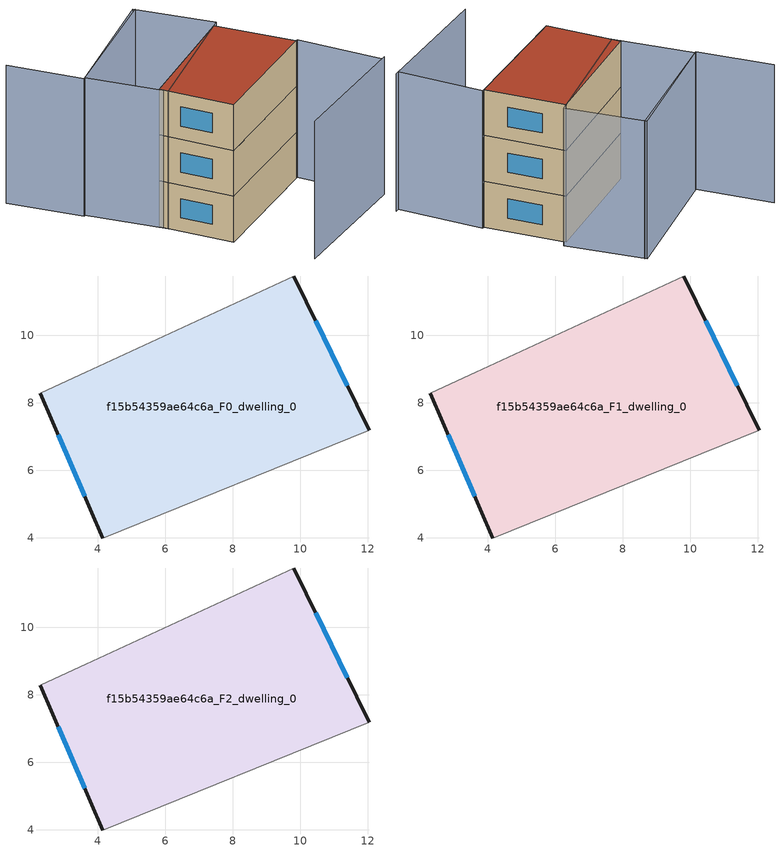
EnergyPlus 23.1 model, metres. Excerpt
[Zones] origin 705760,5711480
f15b54359ae64c6a_F0_dwelling_0
 floor ground (EU_floor_Construction): 9.8,11.76 12.04,7.19 4.16,4 2.3,8.29 z0
 wall outside (EU_wall_Construction): 12.04,7.19 9.8,11.76 / 2.3,8.29 4.16,4 z0:3
 wall adiabatic (EU_wall_Construction): 4.16,4 12.04,7.19 / 9.8,11.76 2.3,8.29 z0:3
 window (EU_Window_Construction): 11.39,8.51 10.45,10.44 / 2.84,7.05 3.62,5.24 z0.87:2.13
f15b54359ae64c6a_F1_dwelling_0
 floor to f15b54359ae64c6a_F0_dwelling_0 (EU_floor_Construction): 9.8,11.76 12.04,7.19 4.15,4 2.3,8.29 z3
 wall outside (EU_wall_Construction): 12.04,7.19 9.8,11.76 / 2.3,8.29 4.16,4 z3:6
 wall adiabatic (EU_wall_Construction): 4.16,4 12.04,7.19 / 9.8,11.76 2.3,8.29 z3:6
 window (EU_Window_Construction): 11.39,8.51 10.45,10.44 / 2.84,7.05 3.62,5.24 z3.87:5.13
f15b54359ae64c6a_F2_dwelling_0
 floor to f15b54359ae64c6a_F1_dwelling_0 (EU_floor_Construction): 9.8,11.76 12.04,7.19 4.15,4 2.3,8.29 z6
 wall outside (EU_wall_Construction): 12.04,7.19 9.8,11.76 / 2.3,8.29 4.16,4 z6:9
 wall adiabatic (EU_wall_Construction): 4.16,4 12.04,7.19 / 9.8,11.76 2.3,8.29 z6:9
 window (EU_Window_Construction): 11.39,8.51 10.45,10.44 / 2.84,7.05 3.62,5.24 z6.87:8.13
 roof outside (EU_roof_Construction): 12.04,7.19 9.8,11.76 2.3,8.29 4.16,4 z9
shading: 6.21,-0.66 14.44,2.36 / 4.16,4 12.18,7.25 / 12.18,7.25 14.2,2.27 / 7.85,16.29 0.01,12.15 / 0.01,12.15 -2.22,16.37 / 0.09,12.2 7.75,16.41 / 7.75,16.41 10.19,11.97 / 10.19,11.97 2.53,7.76 / 2.53,7.76 0.09,12.2 z0:9
[Building]
EU S2 Campaign: North Axis=0; Terrain=City; Solar Distribution=FullExterior
[Site:Location]
London: Latitude=51.5; Longitude=-0.5; Time Zone=0; Elevation=25
[SizingPeriod:WeatherFileDays]
AnnualSizingPeriod: Begin Month=1; Begin Day of Month=1; End Month=12; End Day of Month=31; Day of Week for Start Day=Monday; Use Weather File Daylight Saving Period=No; Use Weather File Rain and Snow Indicators=No
[MATERIAL]
EU_InternalMass_Material: Roughness=MediumRough; Thickness=0.1; Conductivity=1; Density=1800; Specific Heat=900; Thermal Absorptance=0.9; Solar Absorptance=0.7; Visible Absorptance=0.7
[MATERIAL:NOMASS] Roughness=MediumRough; Thermal Absorptance=0.9; Solar Absorptance=0.7; Visible Absorptance=0.7
Name | Thermal Resistance
EU_wall_NoMass | 0.724719
EU_roof_NoMass | 2.98947
EU_floor_NoMass | 2.39157
[WINDOWMATERIAL:SIMPLEGLAZINGSYSTEM]
EU_Window_SimpleGlazing: UFactor=2.63425; Solar Heat Gain Coefficient=0.76; Visible Transmittance=0.76
[CONSTRUCTION]
EU_wall_Construction: EU_wall_NoMass
EU_roof_Construction: EU_roof_NoMass
EU_floor_Construction: EU_floor_NoMass
EU_Window_Construction: EU_Window_SimpleGlazing
EU_InternalMass_Construction: EU_InternalMass_Material
[ZONE] Type=1; Multiplier=1; Ceiling Height=autocalculate; Floor Area=autocalculate; Part of Total Floor Area=Yes
Name | Volume
f15b54359ae64c6a_F0_dwelling_0 | 122.587
f15b54359ae64c6a_F1_dwelling_0; f15b54359ae64c6a_F2_dwelling_0 | 122.588
[INTERNALMASS] Construction=EU_InternalMass_Construction; Surface Area=40.8623
Name | Zone or ZoneList
f15b54359ae64c6a_F0_dwelling_0_EU_InternalMass | f15b54359ae64c6a_F0_dwelling_0
f15b54359ae64c6a_F1_dwelling_0_EU_InternalMass | f15b54359ae64c6a_F1_dwelling_0
f15b54359ae64c6a_F2_dwelling_0_EU_InternalMass | f15b54359ae64c6a_F2_dwelling_0
[OTHEREQUIPMENT] Fuel Type=Electricity; Design Level Calculation Method=Watts/Area; Power per Zone Floor Area=1; Fraction Latent=0; Fraction Radiant=0; Fraction Lost=0; Carbon Dioxide Generation Rate=0; EndUse Subcategory=EU_Step8_InternalGains
Name | Zone or ZoneList or Space or SpaceList | Schedule
EU_Step8_InternalGain_f15b54359ae64c6a_F0_dwelling_0_f000 | f15b54359ae64c6a_F0_dwelling_0 | EU_Step8_GainSchedule_f15b54359ae64c6a_F0_dwelling_0_f000
EU_Step8_InternalGain_f15b54359ae64c6a_F1_dwelling_0_f000 | f15b54359ae64c6a_F1_dwelling_0 | EU_Step8_GainSchedule_f15b54359ae64c6a_F1_dwelling_0_f000
EU_Step8_InternalGain_f15b54359ae64c6a_F2_dwelling_0_f000 | f15b54359ae64c6a_F2_dwelling_0 | EU_Step8_GainSchedule_f15b54359ae64c6a_F2_dwelling_0_f000
[ZONEVENTILATION:DESIGNFLOWRATE] Schedule=EU_AlwaysOn; Design Flow Rate Calculation Method=AirChanges/Hour; Air Changes per Hour=0.418135; Ventilation Type=Natural; Fan Pressure Rise=0; Fan Total Efficiency=1; Constant Term Coefficient=1; Temperature Term Coefficient=0; Velocity Term Coefficient=0; Velocity Squared Term Coefficient=0; Minimum Indoor Temperature=-100; Maximum Indoor Temperature=100; Delta Temperature=-100; Minimum Outdoor Temperature=-100; Maximum Outdoor Temperature=100; Maximum Wind Speed=40
Name | Zone or ZoneList or Space or SpaceList
EU_ConstantAir_f15b54359ae64c6a_F0_dwelling_0 | f15b54359ae64c6a_F0_dwelling_0
EU_ConstantAir_f15b54359ae64c6a_F1_dwelling_0 | f15b54359ae64c6a_F1_dwelling_0
EU_ConstantAir_f15b54359ae64c6a_F2_dwelling_0 | f15b54359ae64c6a_F2_dwelling_0
[HVACTEMPLATE:THERMOSTAT] Constant Heating Setpoint=20; Constant Cooling Setpoint=50
EU_HeatOnly_f15b54359ae64c6a_F0_dwelling_0; EU_HeatOnly_f15b54359ae64c6a_F1_dwelling_0; EU_HeatOnly_f15b54359ae64c6a_F2_dwelling_0
[HVACTEMPLATE:ZONE:IDEALLOADSAIRSYSTEM] System Availability Schedule=EU_AlwaysOn; Maximum Heating Supply Air Temperature=50; Minimum Cooling Supply Air Temperature=13; Maximum Heating Supply Air Humidity Ratio=0.0156; Minimum Cooling Supply Air Humidity Ratio=0.0077; Heating Limit=NoLimit; Cooling Limit=NoLimit; Heating Availability Schedule=EU_AlwaysOn; Cooling Availability Schedule=EU_CoolingOff; Dehumidification Control Type=ConstantSensibleHeatRatio; Cooling Sensible Heat Ratio=0.7; Dehumidification Setpoint=60; Humidification Control Type=None; Humidification Setpoint=30; Outdoor Air Method=None; Outdoor Air Flow Rate per Person=0.00944; Outdoor Air Flow Rate per Zone Floor Area=0; Outdoor Air Flow Rate per Zone=0; Demand Controlled Ventilation Type=None; Outdoor Air Economizer Type=NoEconomizer; Heat Recovery Type=None; Sensible Heat Recovery Effectiveness=0.7; Latent Heat Recovery Effectiveness=0.65
Name | Template Thermostat
f15b54359ae64c6a_F0_dwelling_0 | EU_HeatOnly_f15b54359ae64c6a_F0_dwelling_0
f15b54359ae64c6a_F1_dwelling_0 | EU_HeatOnly_f15b54359ae64c6a_F1_dwelling_0
f15b54359ae64c6a_F2_dwelling_0 | EU_HeatOnly_f15b54359ae64c6a_F2_dwelling_0
[SIZING:ZONE] Zone Cooling Design Supply Air Temperature Input Method=SupplyAirTemperature; Zone Cooling Design Supply Air Temperature=13; Zone Heating Design Supply Air Temperature Input Method=SupplyAirTemperature; Zone Heating Design Supply Air Temperature=50; Zone Cooling Design Supply Air Humidity Ratio=0.008; Zone Heating Design Supply Air Humidity Ratio=0.008; Cooling Design Air Flow Method=DesignDay; Cooling Design Air Flow Rate=0; Cooling Minimum Air Flow per Zone Floor Area=0.000762; Cooling Minimum Air Flow=0; Cooling Minimum Air Flow Fraction=0.2; Heating Design Air Flow Method=DesignDay; Heating Design Air Flow Rate=0; Heating Maximum Air Flow per Zone Floor Area=0.002032; Heating Maximum Air Flow=0.141576; Heating Maximum Air Flow Fraction=0.3; Account for Dedicated Outdoor Air System=No; Dedicated Outdoor Air System Control Strategy=NeutralSupplyAir; Dedicated Outdoor Air Low Setpoint Temperature for Design=autosize; Dedicated Outdoor Air High Setpoint Temperature for Design=autosize; Zone Load Sizing Method=Sensible Load Only No Latent Load; Zone Latent Cooling Design Supply Air Humidity Ratio Input Method=HumidityRatioDifference; Zone Cooling Design Supply Air Humidity Ratio Difference=0.005; Zone Latent Heating Design Supply Air Humidity Ratio Input Method=HumidityRatioDifference; Zone Humidification Design Supply Air Humidity Ratio Difference=0.005
f15b54359ae64c6a_F0_dwelling_0; f15b54359ae64c6a_F1_dwelling_0; f15b54359ae64c6a_F2_dwelling_0
[SCHEDULE:CONSTANT]
Name | Hourly Value
EU_AlwaysOn | 1
EU_CoolingOff | 0
[SCHEDULE:FILE] Column Number=1; Rows to Skip at Top=0; Number of Hours of Data=8760; Column Separator=Comma; Interpolate to Timestep=No; Minutes per Item=60; Adjust Schedule for Daylight Savings=Yes
Name | File
EU_Step8_GainSchedule_f15b54359ae64c6a_F0_dwelling_0_f000 | ../../schedules/f15b54359ae64c6a/f15b54359ae64c6a_F0_dwelling_0_f000_gain.csv
EU_Step8_GainSchedule_f15b54359ae64c6a_F1_dwelling_0_f000 | ../../schedules/f15b54359ae64c6a/f15b54359ae64c6a_F1_dwelling_0_f000_gain.csv
EU_Step8_GainSchedule_f15b54359ae64c6a_F2_dwelling_0_f000 | ../../schedules/f15b54359ae64c6a/f15b54359ae64c6a_F2_dwelling_0_f000_gain.csv
